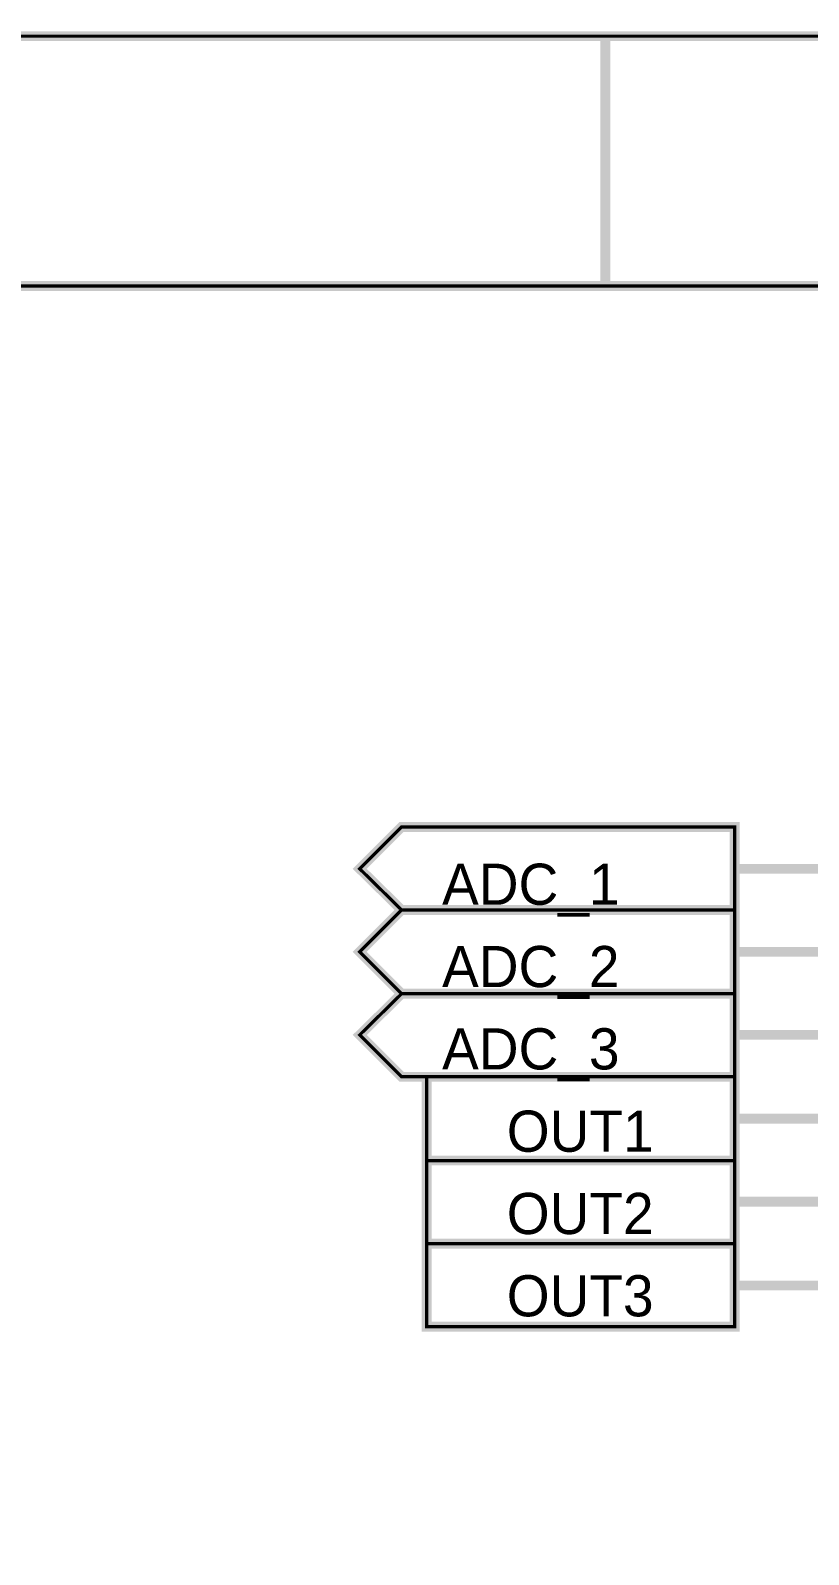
# Model space of a CAD drawing. Header units: millimetres. Extents: x 0 to 800, y 0 to 567.
# Drawn here: x 582.56 to 606.27, y 520.1 to 566.55 of the extents above; entities that cross this region are included whole.
import ezdxf

# ---------------------------------------------------------------- set-up
doc = ezdxf.new("R2010")
doc.units = ezdxf.units.MM
doc.layers.add('Sheet', color=255, linetype='Continuous')

msp = doc.modelspace()

# ---------------------------------------------------------------- linework, layer by layer
at = {"layer": 'Sheet'}
for points, const_width in [([(0, 566.375), (800.1, 566.375), (800.1, 0), (0, 0), (0, 566.375)], 0.3), ([(0, 566.375), (0, 0), (800.1, 0), (800.1, 566.375), (0, 566.375), (0, 566.375)], 0.0991), ([(7.661, 558.76), (792.484, 558.76), (792.484, 7.616), (7.661, 7.616), (7.661, 558.76)], 0.3), ([(7.661, 558.76), (7.661, 7.616), (792.484, 7.616), (792.484, 558.76), (7.661, 558.76), (7.661, 558.76)], 0.0991), ([(593.87, 539.743), (592.594, 540.997), (593.87, 542.274), (604.017, 542.274), (604.017, 539.743), (593.87, 539.743)], 0.3), ([(593.87, 539.743), (592.594, 540.997), (593.87, 542.274), (604.017, 542.274), (604.017, 539.743), (593.87, 539.743)], 0.0991), ([(593.87, 537.19), (592.594, 538.466), (593.87, 539.743), (604.017, 539.743), (604.017, 537.19), (593.87, 537.19)], 0.3), ([(593.87, 537.19), (592.594, 538.466), (593.87, 539.743), (604.017, 539.743), (604.017, 537.19), (593.87, 537.19)], 0.0991), ([(593.87, 534.659), (592.594, 535.935), (593.87, 537.19), (604.017, 537.19), (604.017, 534.659), (593.87, 534.659)], 0.3), ([(593.87, 534.659), (592.594, 535.935), (593.87, 537.19), (604.017, 537.19), (604.017, 534.659), (593.87, 534.659)], 0.0991), ([(594.632, 532.105), (594.632, 534.659), (604.017, 534.659), (604.017, 532.105), (594.632, 532.105)], 0.3), ([(594.632, 534.659), (594.632, 532.105), (604.017, 532.105), (604.017, 534.659), (594.632, 534.659), (594.632, 534.659)], 0.0991), ([(594.632, 529.574), (594.632, 532.105), (604.017, 532.105), (604.017, 529.574), (594.632, 529.574)], 0.3), ([(594.632, 532.105), (594.632, 529.574), (604.017, 529.574), (604.017, 532.105), (594.632, 532.105), (594.632, 532.105)], 0.0991), ([(594.632, 527.043), (594.632, 529.574), (604.017, 529.574), (604.017, 527.043), (594.632, 527.043)], 0.3), ([(594.632, 529.574), (594.632, 527.043), (604.017, 527.043), (604.017, 529.574), (594.632, 529.574), (594.632, 529.574)], 0.0991)]:
    msp.add_lwpolyline(points, close=True, dxfattribs=dict(at, const_width=const_width))
at = {"layer": 'Sheet', "const_width": 0.3}
for points in [[(600.075, 566.398), (600.075, 558.782)], [(610.625, 540.997), (604.017, 540.997)], [(610.625, 538.466), (604.017, 538.466)], [(610.625, 535.935), (604.017, 535.935)], [(610.625, 533.382), (604.017, 533.382)], [(610.625, 530.851), (604.017, 530.851)], [(610.625, 528.297), (604.017, 528.297)]]:
    msp.add_lwpolyline(points, dxfattribs=at)

# ---------------------------------------------------------------- texts
at = {"layer": 'Sheet'}
for s, p in [('ADC_1', (595.102, 539.9)), ('ADC_2', (595.102, 537.391)), ('ADC_3', (595.102, 534.883)), ('OUT1', (597.074, 532.374)), ('OUT2', (597.074, 529.865)), ('OUT3', (597.074, 527.357))]:
    msp.add_text(s, height=1.2543, dxfattribs=at).set_placement(p)

doc.saveas('drawing.dxf')
